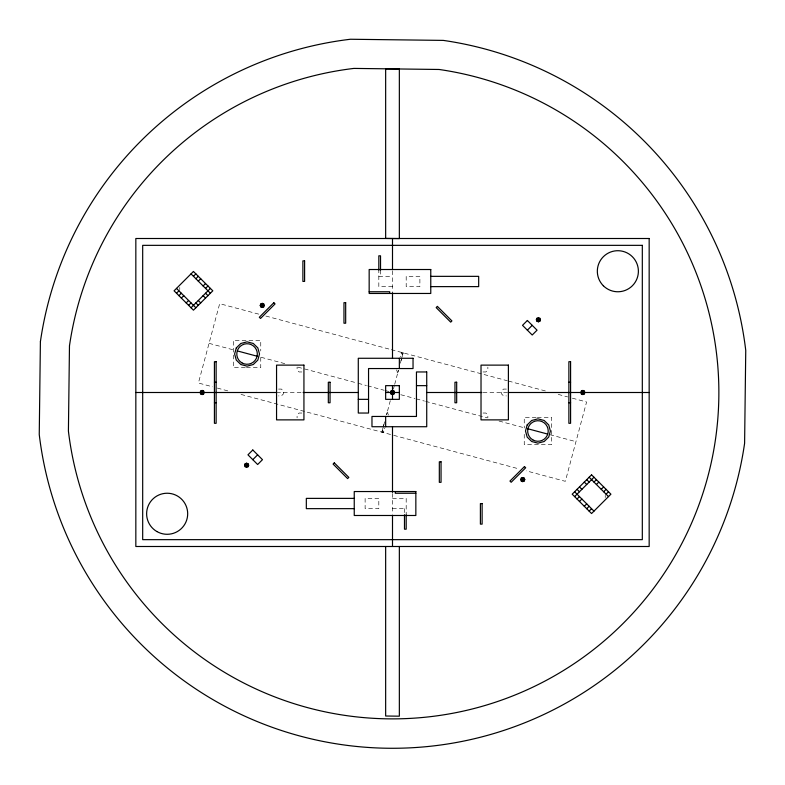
<?xml version="1.0" encoding="UTF-8"?>
<svg xmlns="http://www.w3.org/2000/svg" width="785" height="785" viewBox="0 0 785 785"><rect width="100%" height="100%" fill="white"/><g stroke="black" fill="none" stroke-linecap="round" stroke-linejoin="round"><path stroke-width="0.59" stroke-dasharray="3.92 2.94" d="M381.873 432.172L384.689 421.663L381.873 432.172L383.522 432.613L384.807 427.854M390.312 400.664L386.563 414.666L387.221 412.341L388.869 412.792L388.241 415.118M393.442 388.997L394.374 385.504M394.688 384.336L398.437 370.334L397.779 372.659L396.131 372.208L396.759 369.882M403.127 352.828L400.311 363.337L403.127 352.828L401.478 352.387L400.193 357.146M378.821 276.349L392.51 276.349M392.51 286.623L378.821 286.623L378.821 270.236M245.273 367.684L233.371 367.684L233.371 340.307L260.748 340.307L260.748 351.023M246.461 367.684L260.748 367.684L260.748 356.979M301.921 371.962L299.095 371.962L297.083 369.961L297.083 367.125M483.02 371.962L485.856 371.962L487.858 369.961L487.858 367.125M278.557 389.075L281.393 389.075L283.395 391.087L283.395 393.913L281.393 395.925L278.557 395.925M506.394 389.075L503.558 389.075L501.546 391.087L501.546 393.913L503.558 395.925L506.394 395.925M276.555 392.5L301.931 392.5M483.069 392.5L508.395 392.5M301.921 413.038L299.095 413.038L297.083 415.039L297.083 417.875M483.02 413.038L485.856 413.038L487.858 415.039L487.858 417.875M536.155 417.316L524.252 417.316L524.252 428.021M537.352 417.316L551.629 417.316L551.629 444.693L524.252 444.693L524.252 433.977M392.5 498.377L406.188 498.377L406.188 514.764M392.5 508.651L406.188 508.651M258.726 314.137L219.672 303.677L198.409 383.011L212.617 386.819M265.83 316.041L390.106 349.345M391.293 349.659L507.287 380.745M508.474 381.059L547.528 391.529M558.184 394.384L567.653 396.916M572.383 398.181L586.591 401.989L565.328 481.323L526.274 470.863M209.036 343.339L235.078 350.316M261.12 357.293L285.976 363.955M297.809 367.125L356.989 382.982M358.176 383.306L366.458 385.523M367.645 385.837L384.218 390.282M385.396 390.596L388.948 391.548M400.782 394.718L414.99 398.525M416.168 398.839L424.459 401.066M425.637 401.38L487.191 417.875M499.024 421.045L523.88 427.707M549.922 434.684L575.964 441.661M217.347 388.084L230.368 391.568M241.024 394.423L392.52 435.018M393.707 435.341L519.17 468.959M401.115 353.711L402.774 354.153M396.484 370.893L398.132 371.334M386.868 413.666L388.516 414.107M382.226 430.847L383.885 431.289M605.245 495.315L605.245 497.582M404.481 508.651L404.481 514.764M392.5 270.845L392.5 291.49M392.5 493.51L392.5 514.155M380.529 270.236L380.529 276.349M179.755 287.418L179.755 289.685M419.887 276.349L406.198 276.349L406.198 286.623L419.887 286.623L419.887 276.349M378.812 498.377L365.123 498.377L365.123 508.651L378.812 508.651L378.812 498.377"/><path stroke-width="1.18" d="M200.705 391.048L200.106 392.5L200.705 393.952L202.157 394.551L203.609 393.952L204.218 392.5L203.609 391.048L202.157 390.449L200.705 391.048L203.609 393.952M260.218 305.424L260.826 303.972L262.278 303.373L263.721 303.972L264.329 305.424L263.721 306.876L262.278 307.475L260.826 306.876L260.218 305.424L264.329 305.424M244.547 465.25L245.155 463.798L246.608 463.199L248.05 463.798L248.659 465.25L248.05 466.702L246.608 467.301L245.155 466.702L244.547 465.25L248.659 465.25M391.048 391.048L390.449 392.5L391.048 393.952L392.5 394.551L393.952 393.952L394.551 392.5L393.952 391.048L392.5 390.449L391.048 391.048L393.952 393.952M536.351 319.75L536.95 318.298L538.402 317.699L539.854 318.298L540.453 319.75L539.854 321.202L538.402 321.801L536.95 321.202L536.351 319.75L540.453 319.75M520.681 479.576L521.279 478.124L522.731 477.525L524.184 478.124L524.782 479.576L524.184 481.028L522.731 481.627L521.279 481.028L520.681 479.576L524.782 479.576M581.391 391.048L580.792 392.5L581.391 393.952L582.843 394.551L584.295 393.952L584.904 392.5L584.295 391.048L582.843 390.449L581.391 391.048L584.295 393.952M176.507 293.237L178.931 290.813M193.444 276.3L195.867 273.877M178.931 295.66L181.345 293.237M195.867 278.714L198.291 276.3M181.345 298.074L183.768 295.66M198.291 281.138L200.705 278.714M186.182 302.912L188.606 300.498M203.129 285.976L205.542 283.562M188.606 305.336L191.03 302.912M205.542 288.399L207.966 285.976M191.03 307.759L210.39 288.399M260.826 306.876L263.721 303.972M200.705 393.952L203.609 391.048M245.155 466.702L248.05 463.798M252.799 459.667L257.637 454.829M391.048 393.952L393.952 391.048M527.363 330.171L532.21 325.333M536.95 321.202L539.854 318.298M581.391 393.952L584.295 391.048M521.279 481.028L524.184 478.124M574.62 496.601L593.98 477.241M577.044 499.024L579.458 496.601M593.98 482.088L596.404 479.664M579.458 501.438L581.881 499.024M596.404 484.502L598.818 482.088M584.305 506.286L586.719 503.862M601.241 489.34L603.655 486.926M586.719 508.7L589.142 506.286M603.655 491.763L606.079 489.34M589.142 511.123L591.556 508.7M606.079 494.187L608.503 491.763M430.769 276.349L478.673 276.349L478.673 286.623L430.769 286.623M369.166 291.755L389.703 291.755L389.703 293.462M214.423 382.236L216.13 382.236M568.88 382.236L570.587 382.236M416.452 385.651L426.726 385.651M135.834 392.5L276.212 392.5M303.157 392.5L358.284 392.5M385.651 392.5L399.349 392.5M426.726 392.5L481.843 392.5M508.798 392.5L649.166 392.5M358.284 399.349L368.548 399.349M214.423 402.764L216.13 402.764M568.88 402.764L570.587 402.764M415.844 493.245L395.306 493.245L395.306 491.538M354.241 498.377L306.327 498.377L306.327 508.651L354.241 508.651M237.443 350.954L257.568 356.341M527.432 428.659L547.557 434.046M536.95 318.298L539.854 321.202M589.142 477.241L608.503 496.601M586.719 479.664L589.142 482.088M584.305 482.088L586.719 484.502M579.458 486.926L581.881 489.34M577.044 489.34L579.458 491.763M574.62 491.763L593.98 511.123M521.279 478.124L524.184 481.028M260.826 303.972L263.721 306.876M191.03 273.877L210.39 293.237M205.542 293.237L207.966 295.66M203.129 295.66L205.542 298.074M198.291 300.498L200.705 302.912M195.867 302.912L198.291 305.336M176.507 288.399L195.867 307.759M245.155 463.798L248.05 466.702M582.843 390.449L582.843 394.551M538.402 317.699L538.402 321.801M522.731 477.525L522.731 481.627M406.188 514.764L406.188 529.178L404.481 529.178L404.481 514.764M399.349 358.274L399.349 368.548M399.349 546.497L399.349 716.185L385.651 716.018L385.651 546.497M392.5 238.503L392.5 269.628M392.5 292.707L392.5 358.274M392.5 385.651L392.5 399.349M392.5 426.726L392.5 492.293M392.5 515.372L392.5 546.497M385.651 416.452L385.651 426.726M380.529 270.236L380.529 255.822L378.821 255.822L378.821 270.236M262.278 303.373L262.278 307.475M246.608 463.199L246.608 467.301M202.157 390.449L202.157 394.551M40.398 341.691L39.25 434.556A355.742 355.742 0 0 0 744.602 443.309L745.75 350.444A355.742 355.742 0 0 0 443.309 40.398L350.444 39.25A355.742 355.742 0 0 0 40.398 341.691M69.472 345.891L68.413 431.083A326.374 326.374 0 0 0 402.685 718.717A326.374 326.374 0 0 0 718.354 410.781A326.374 326.374 0 0 0 439.109 69.472L353.917 68.413A326.374 326.374 0 0 0 69.472 345.891M236.285 347.922L234.617 353.996L236.285 360.07L240.838 364.525L247.059 366.144L253.28 364.525L257.833 360.07L259.501 353.996L257.833 347.922L253.28 343.477L247.059 341.848L240.838 343.477L236.285 347.922M527.167 424.93L525.499 431.004L527.167 437.078L531.72 441.523L537.941 443.152L544.162 441.523L548.725 437.078L550.383 431.004L548.725 424.93L544.162 420.475L537.941 418.856L531.72 420.475L527.167 424.93M201.137 391.47L201.137 393.53L203.187 393.53L203.187 391.47L201.137 391.47M261.248 304.394L261.248 306.454L263.299 306.454L263.299 304.394L261.248 304.394M245.577 464.22L245.577 466.27L247.628 466.27L247.628 464.22L245.577 464.22M391.47 391.47L391.47 393.53L393.53 393.53L393.53 391.47L391.47 391.47M537.372 318.73L537.372 320.78L539.432 320.78L539.432 318.73L537.372 318.73M521.711 478.546L521.711 480.606L523.762 480.606L523.762 478.546L521.711 478.546M581.822 391.47L581.822 393.53L583.873 393.53L583.873 391.47L581.822 391.47M193.444 271.463L174.084 290.813L193.444 310.173L212.804 290.813L193.444 271.463M273.837 302.725L259.325 317.238L260.532 318.455L275.054 303.932L273.837 302.725M252.799 449.991L247.962 454.829L257.637 464.514L262.475 459.667L252.799 449.991M437.392 306.405L436.185 307.622L450.698 322.135L451.915 320.928L437.392 306.405M334.302 462.865L333.095 464.072L347.618 478.595L348.825 477.378L334.302 462.865M527.363 320.486L522.525 325.333L532.21 335.009L537.048 330.171L527.363 320.486M524.478 466.545L509.956 481.068L511.163 482.275L525.685 467.762L524.478 466.545M591.556 474.827L572.196 494.187L591.556 513.537L610.916 494.187L591.556 474.827M399.349 68.894L385.651 68.894L385.651 238.414L399.349 238.581L399.349 68.894M649.166 238.503L135.834 238.503L135.834 546.497L649.166 546.497L649.166 238.503M642.316 245.342L142.684 245.342L142.684 539.658L642.316 539.658L642.316 245.342M304.6 260.875L302.892 260.875L302.892 281.413L304.6 281.413L304.6 260.875M430.769 269.51L369.166 269.51L369.166 293.462L430.769 293.462L430.769 269.51M345.675 302.676L343.967 302.676L343.967 323.214L345.675 323.214L345.675 302.676M413.038 358.274L358.284 358.274L358.284 413.038L368.548 413.038L368.548 368.548L413.038 368.548L413.038 358.274M216.13 361.699L214.423 361.699L214.423 423.301L216.13 423.301L216.13 361.699M570.587 361.699L568.88 361.699L568.88 423.301L570.587 423.301L570.587 361.699M303.932 365.123L276.555 365.123L276.555 419.877L303.932 419.877L303.932 365.123M508.395 365.123L481.019 365.123L481.019 419.877L508.395 419.877L508.395 365.123M426.726 371.962L416.452 371.962L416.452 416.452L371.972 416.452L371.972 426.726L426.726 426.726L426.726 371.962M330.043 382.236L328.326 382.236L328.326 402.764L330.043 402.764L330.043 382.236M456.674 382.236L454.966 382.236L454.966 402.764L456.674 402.764L456.674 382.236M399.349 385.651L385.651 385.651L385.651 399.349L399.349 399.349L399.349 385.651M441.042 461.786L439.325 461.786L439.325 482.324L441.042 482.324L441.042 461.786M415.844 491.538L354.241 491.538L354.241 515.49L415.844 515.49L415.844 491.538M482.118 503.587L480.4 503.587L480.4 524.125L482.118 524.125L482.118 503.587M603.341 285.76A20.538 20.538 0 0 0 637.695 276.546A20.538 20.538 0 0 0 612.545 251.406A20.538 20.538 0 0 0 603.341 285.76M156.882 531.543A20.538 20.538 0 0 0 187.684 513.763A20.538 20.538 0 0 0 156.882 495.983A20.538 20.538 0 0 0 156.882 531.543M532.809 439.894A10.264 10.264 0 0 0 548.215 431.004A10.264 10.264 0 0 0 532.809 422.104A10.264 10.264 0 0 0 532.809 439.894M241.927 362.896A10.264 10.264 0 0 0 257.323 353.996A10.264 10.264 0 0 0 241.927 345.106A10.264 10.264 0 0 0 241.927 362.896"/></g></svg>
